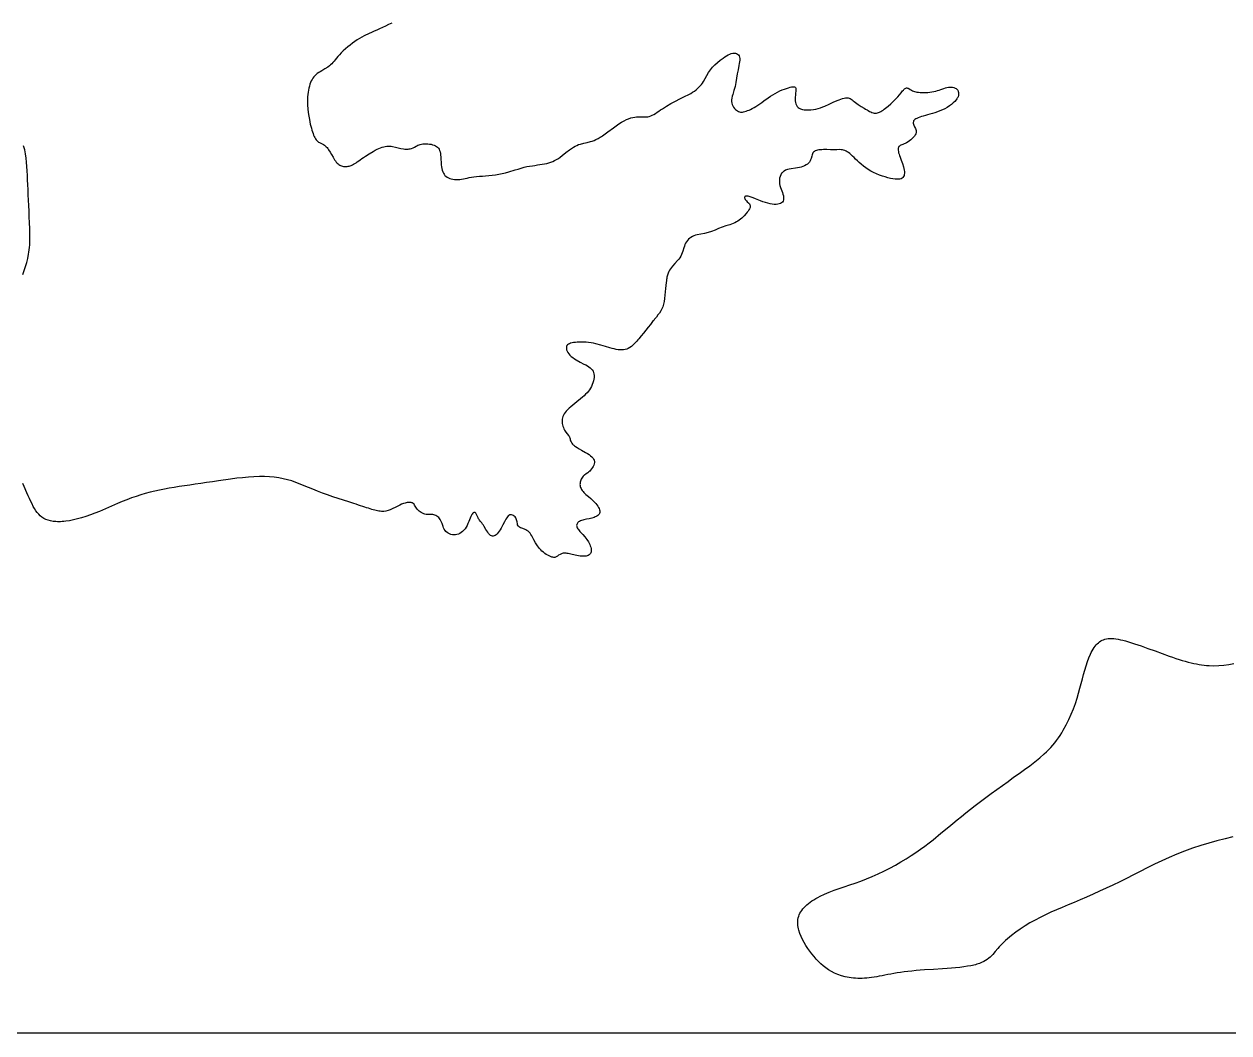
# Model space of a CAD drawing. Header units: millimetres. Extents: x -4884 to 7862, y -955 to 9716.
# Drawn here: x -1697 to 1489, y -955 to 1713 of the extents above; entities that cross this region are included whole.
import ezdxf

# ---------------------------------------------------------------- set-up
doc = ezdxf.new("R2010")
doc.units = ezdxf.units.MM
doc.layers.add('164', color=7, linetype='Continuous')

msp = doc.modelspace()

# ---------------------------------------------------------------- linework, layer by layer
at = {"layer": '164', "elevation": 164}
for points in [[(-724.7, 1715.4), (-733.1, 1711.5), (-741.3, 1707.7), (-749.2, 1703.9), (-756.9, 1700.4), (-764.3, 1697), (-771.4, 1693.8), (-778.2, 1690.7), (-784.7, 1687.8), (-797.3, 1681.8), (-803.4, 1678.7), (-809.6, 1675.2), (-815.8, 1671.4), (-822.1, 1667.2), (-828.6, 1662.6), (-835, 1657.6), (-841.2, 1652.5), (-847.3, 1647.2), (-853, 1642), (-858.3, 1636.8), (-863.1, 1631.9), (-867.3, 1627.2), (-871, 1622.9), (-874.3, 1618.8), (-877.3, 1615), (-880.3, 1611.4), (-883.2, 1608.1), (-886.3, 1605), (-889.7, 1602.1), (-893.4, 1599.3), (-901.5, 1594.3), (-909.9, 1589.4), (-914, 1587), (-917.9, 1584.5), (-921.5, 1582), (-924.8, 1579.3), (-927.8, 1576.4), (-930.6, 1573.4), (-933.1, 1570.1), (-935.4, 1566.5), (-937.5, 1562.7), (-939.4, 1558.5), (-941.1, 1553.9), (-942.6, 1549), (-943.9, 1543.8), (-945.1, 1538.3), (-946, 1532.6), (-946.7, 1526.5), (-947.1, 1520.3), (-947.4, 1513.9), (-947.4, 1507.3), (-947.2, 1500.6), (-946.2, 1487.1), (-944.6, 1473.7), (-942.5, 1460.8), (-941.3, 1454.6), (-940.1, 1448.7), (-938.7, 1443), (-937.3, 1437.6), (-935.8, 1432.5), (-934.3, 1427.7), (-932.8, 1423.4), (-931.3, 1419.4), (-929.7, 1415.8), (-928.1, 1412.6), (-926.3, 1409.7), (-924.5, 1407.1), (-922.6, 1404.8), (-920.5, 1402.8), (-918.2, 1401.1), (-915.8, 1399.5), (-910.6, 1396.8), (-905.4, 1394.1), (-902.9, 1392.5), (-900.4, 1390.7), (-898.1, 1388.6), (-895.9, 1386.2), (-893.8, 1383.6), (-891.8, 1380.7), (-887.9, 1374.5), (-884, 1367.7), (-879.9, 1360.8), (-875.7, 1354.1), (-873.5, 1351), (-871.3, 1348.1), (-869.1, 1345.5), (-866.8, 1343.3), (-864.5, 1341.5), (-862.2, 1340), (-859.9, 1338.8), (-857.5, 1337.8), (-855.1, 1337.1), (-852.6, 1336.6), (-847.7, 1336.2), (-842.5, 1336.4), (-839.9, 1336.8), (-837.2, 1337.4), (-834.4, 1338.3), (-831.6, 1339.4), (-828.7, 1340.7), (-825.7, 1342.4), (-822.5, 1344.3), (-819.2, 1346.4), (-815.7, 1348.8), (-811.9, 1351.4), (-807.9, 1354.2), (-803.7, 1357.2), (-799.1, 1360.3), (-794.2, 1363.6), (-784, 1370.1), (-773.5, 1376.4), (-768.4, 1379.2), (-763.5, 1381.8), (-758.8, 1384), (-754.2, 1385.9), (-749.9, 1387.5), (-745.7, 1388.7), (-741.7, 1389.6), (-737.7, 1390.1), (-733.8, 1390.3), (-730, 1390.3), (-726.2, 1389.9), (-722.4, 1389.2), (-714.9, 1387.5), (-707.5, 1385.6), (-700.3, 1384), (-693.3, 1382.9), (-690, 1382.6), (-686.8, 1382.5), (-683.7, 1382.4), (-680.9, 1382.5), (-678.4, 1382.8), (-676.1, 1383.2), (-672, 1384.3), (-668.3, 1385.8), (-664.5, 1387.8), (-660.2, 1390.2), (-657.9, 1391.4), (-655.3, 1392.5), (-652.4, 1393.7), (-649.3, 1394.6), (-645.9, 1395.4), (-642.2, 1396), (-638.2, 1396.4), (-633.9, 1396.5), (-629.5, 1396.3), (-625.1, 1395.8), (-620.7, 1395), (-616.6, 1394), (-612.7, 1392.7), (-609.2, 1391.2), (-606.2, 1389.3), (-603.6, 1387.1), (-601.4, 1384.6), (-599.6, 1381.8), (-598.1, 1378.5), (-596.9, 1374.9), (-596, 1370.9), (-595.4, 1366.4), (-594.9, 1361.6), (-594.6, 1356.5), (-594, 1346), (-593.6, 1340.7), (-593.1, 1335.7), (-592.3, 1331), (-591.2, 1326.6), (-589.9, 1322.6), (-588.2, 1319), (-586.2, 1315.8), (-583.9, 1312.9), (-581.2, 1310.4), (-578.3, 1308.2), (-574.9, 1306.4), (-571.2, 1304.8), (-567.3, 1303.6), (-563, 1302.7), (-558.6, 1302.2), (-554.1, 1301.9), (-549.4, 1301.9), (-544.7, 1302.2), (-539.9, 1302.7), (-535.1, 1303.6), (-530.1, 1304.5), (-525, 1305.6), (-519.5, 1306.8), (-513.6, 1307.9), (-507.3, 1308.9), (-500.4, 1309.9), (-492.9, 1310.6), (-485, 1311.2), (-476.6, 1311.9), (-467.9, 1312.6), (-459, 1313.4), (-450, 1314.4), (-441, 1315.8), (-432.2, 1317.5), (-423.5, 1319.6), (-414.9, 1322), (-398.4, 1327.2), (-390.3, 1329.7), (-382.5, 1332.1), (-374.8, 1334.2), (-367.3, 1335.9), (-360, 1337.3), (-352.8, 1338.4), (-345.9, 1339.4), (-339.2, 1340.3), (-332.8, 1341.2), (-326.6, 1342.1), (-320.6, 1343.2), (-314.9, 1344.5), (-309.5, 1346), (-304.2, 1347.7), (-299, 1349.8), (-293.9, 1352.2), (-289, 1354.9), (-284, 1357.9), (-279, 1361.3), (-274, 1365), (-264, 1373), (-254.1, 1380.7), (-249.2, 1384.3), (-244.4, 1387.4), (-239.6, 1390.1), (-234.9, 1392.3), (-230.3, 1394.1), (-225.7, 1395.6), (-216.7, 1398), (-207.8, 1400), (-198.9, 1402.1), (-194.3, 1403.5), (-189.5, 1405.3), (-184.5, 1407.5), (-179, 1410.2), (-176.2, 1411.8), (-173.2, 1413.6), (-170.1, 1415.6), (-166.9, 1417.7), (-160.1, 1422.5), (-153.1, 1427.7), (-138.4, 1438.7), (-131.1, 1444.1), (-123.9, 1449.1), (-116.9, 1453.5), (-113.6, 1455.5), (-110.3, 1457.2), (-104, 1460.3), (-98.1, 1462.7), (-92.4, 1464.6), (-87, 1465.9), (-81.9, 1466.8), (-77.1, 1467.4), (-72.4, 1467.7), (-67.9, 1467.7), (-59.5, 1467.5), (-51.4, 1467.6), (-47.5, 1468.1), (-43.6, 1468.9), (-39.6, 1470.2), (-35.6, 1472), (-31.5, 1474.2), (-27.3, 1476.7), (-22.9, 1479.6), (-18.4, 1482.6), (-13.6, 1485.8), (-8.6, 1489.1), (-3.4, 1492.5), (2.1, 1495.9), (13.6, 1502.6), (25.5, 1509.1), (37.5, 1515.3), (49.5, 1521.2), (60.8, 1526.9), (66.1, 1529.8), (71.2, 1532.7), (75.9, 1535.8), (80.2, 1539), (84.2, 1542.4), (87.8, 1545.8), (91.1, 1549.4), (94.2, 1553.1), (97, 1556.9), (99.6, 1560.8), (104.4, 1568.7), (108.9, 1576.7), (113.4, 1584.5), (118.2, 1592), (120.8, 1595.4), (123.6, 1598.8), (126.5, 1602), (129.7, 1605.1), (136.5, 1611.1), (144, 1617.1), (152.2, 1623.2), (156.5, 1626.1), (160.7, 1628.8), (165, 1631.2), (169.1, 1633.2), (173.2, 1634.8), (177.1, 1635.7), (180.7, 1636.1), (184.1, 1635.8), (187.1, 1634.9), (189.8, 1633.4), (192, 1631.4), (193.8, 1628.8), (195, 1625.7), (195.6, 1622), (195.7, 1617.9), (195.3, 1613.4), (194.6, 1608.5), (193.7, 1603.3), (191.4, 1592.4), (189.3, 1581.1), (185.6, 1558.6), (183.4, 1547.6), (180.4, 1536.9), (177.3, 1526.8), (175.9, 1521.9), (174.8, 1517.2), (174.2, 1512.7), (174.1, 1508.3), (174.6, 1504.1), (175.7, 1500.2), (177.3, 1496.5), (179.4, 1493.1), (181.7, 1490), (184.3, 1487.3), (186.9, 1485), (189.6, 1483.1), (192.2, 1481.8), (194.8, 1480.8), (197.4, 1480.3), (200.1, 1480.1), (202.9, 1480.3), (205.9, 1480.8), (209.1, 1481.6), (212.6, 1482.7), (216.3, 1484), (220.3, 1485.6), (224.5, 1487.5), (228.9, 1489.7), (233.6, 1492.3), (238.4, 1495.1), (243.5, 1498.3), (248.7, 1501.9), (254, 1505.8), (259.5, 1509.8), (271, 1518.2), (276.9, 1522.2), (283, 1526.1), (289.2, 1529.8), (295.4, 1533.1), (301.7, 1536), (307.8, 1538.7), (313.7, 1540.9), (319.2, 1542.9), (324.3, 1544.5), (328.9, 1545.8), (332.8, 1546.7), (336, 1547.2), (338.5, 1547.4), (340.6, 1547.1), (342, 1546.4), (343.1, 1545.2), (343.7, 1543.4), (344, 1541.1), (344, 1538.1), (343.7, 1534.7), (343.4, 1530.9), (343, 1526.8), (342.4, 1518.1), (342.3, 1513.8), (342.5, 1509.6), (343.1, 1505.6), (344.1, 1501.8), (345.6, 1498.4), (347.5, 1495.3), (350, 1492.6), (353.1, 1490.3), (354.9, 1489.3), (356.8, 1488.4), (359, 1487.7), (361.3, 1487.1), (366.3, 1486.2), (371.9, 1485.8), (377.9, 1485.8), (384.1, 1486.2), (390.5, 1487.1), (396.9, 1488.3), (403.2, 1489.8), (409.4, 1491.7), (415.4, 1493.8), (421.2, 1496.2), (432.4, 1501.2), (443.1, 1506.3), (453.4, 1511), (458.3, 1513), (463.1, 1514.8), (467.6, 1516.3), (471.9, 1517.4), (475.8, 1518.1), (479.4, 1518.3), (482.6, 1518), (485.5, 1517.2), (488.2, 1515.9), (490.8, 1514.3), (493.3, 1512.4), (495.9, 1510.2), (498.7, 1507.8), (501.8, 1505.4), (505.1, 1502.9), (508.8, 1500.3), (516.6, 1495.3), (524.6, 1490.4), (528.5, 1488.1), (532.3, 1486), (535.8, 1484), (539.2, 1482.2), (542.4, 1480.7), (545.5, 1479.4), (548.5, 1478.4), (551.4, 1477.7), (554.3, 1477.4), (557.1, 1477.5), (559.9, 1478), (562.8, 1478.9), (565.6, 1480), (568.6, 1481.6), (571.6, 1483.4), (574.7, 1485.5), (577.9, 1487.8), (581.3, 1490.4), (588.3, 1496.2), (595.3, 1502.4), (602, 1508.7), (608.1, 1514.8), (613.6, 1520.6), (618.4, 1526.1), (622.7, 1531.3), (626.6, 1536), (628.4, 1538.1), (630.1, 1540), (631.7, 1541.6), (633.3, 1542.8), (634.8, 1543.7), (636.4, 1544.2), (637.9, 1544.2), (639.4, 1543.9), (641, 1543.2), (642.7, 1542.3), (646.2, 1540.1), (650.3, 1537.8), (652.6, 1536.7), (655.2, 1535.6), (658, 1534.7), (661.1, 1533.8), (664.5, 1533.1), (668.4, 1532.5), (672.6, 1532.1), (677.2, 1531.9), (682.2, 1531.8), (687.4, 1532), (692.8, 1532.3), (698.3, 1532.9), (703.7, 1533.6), (708.9, 1534.6), (714, 1535.7), (718.7, 1537.1), (723.3, 1538.6), (727.6, 1540.1), (735.9, 1543), (739.9, 1544.2), (743.8, 1545.2), (747.7, 1545.9), (751.5, 1546.2), (755.2, 1546.2), (758.8, 1545.9), (762.1, 1545.1), (765.1, 1543.9), (767.8, 1542.4), (770.2, 1540.4), (772.1, 1537.9), (773.5, 1535.1), (774.3, 1531.9), (774.6, 1528.5), (774.1, 1524.8), (773, 1520.9), (772.1, 1518.9), (771.1, 1516.9), (769.8, 1514.9), (768.3, 1512.8), (764.7, 1508.6), (760.5, 1504.5), (755.6, 1500.4), (750.2, 1496.5), (744.3, 1492.7), (738.1, 1489.2), (731.7, 1486), (725.1, 1483.2), (718.4, 1480.7), (711.7, 1478.4), (705.1, 1476.4), (698.7, 1474.6), (692.5, 1472.9), (686.7, 1471.3), (681.2, 1469.8), (676.2, 1468.3), (671.7, 1466.8), (667.7, 1465.2), (664.1, 1463.7), (661.2, 1462), (658.8, 1460.3), (656.9, 1458.5), (655.6, 1456.7), (654.9, 1454.7), (654.6, 1452.6), (654.8, 1450.5), (655.3, 1448.3), (656.1, 1446), (658.1, 1441.4), (660.4, 1436.5), (661.3, 1434), (662, 1431.4), (662.3, 1428.8), (662.1, 1426), (661.4, 1423), (659.9, 1419.9), (657.8, 1416.7), (655.1, 1413.5), (651.9, 1410.2), (648.4, 1407.1), (644.7, 1404.2), (640.9, 1401.5), (637.2, 1399.2), (633.6, 1397.4), (630.3, 1395.9), (627.2, 1394.7), (624.4, 1393.6), (621.9, 1392.6), (619.8, 1391.5), (618, 1390.3), (616.6, 1388.8), (615.6, 1386.9), (615, 1384.7), (614.7, 1382.2), (614.8, 1379.4), (615.3, 1376.2), (616, 1372.9), (617, 1369.3), (618.2, 1365.4), (619.6, 1361.4), (622.9, 1352.9), (626.1, 1344.2), (628.9, 1335.4), (629.9, 1331.1), (630.7, 1326.9), (631.1, 1322.8), (631.2, 1319), (630.9, 1315.5), (630.2, 1312.4), (629, 1309.6), (627.4, 1307.2), (625.3, 1305.4), (622.7, 1304), (619.5, 1303.1), (615.8, 1302.6), (611.5, 1302.5), (606.5, 1302.9), (600.9, 1303.7), (594.7, 1305), (587.8, 1306.6), (580.5, 1308.6), (572.9, 1310.9), (565.2, 1313.7), (557.4, 1316.8), (549.8, 1320.3), (542.4, 1324.2), (535.5, 1328.4), (529, 1332.9), (522.9, 1337.5), (517.2, 1342.3), (511.9, 1347), (507, 1351.6), (502.3, 1356), (498, 1360.1), (494, 1363.9), (490.3, 1367.3), (486.7, 1370.4), (483.3, 1373), (480.1, 1375.3), (476.8, 1377.2), (473.6, 1378.6), (470.4, 1379.7), (467.1, 1380.4), (463.7, 1380.8), (460.3, 1381), (452.9, 1380.8), (448.9, 1380.7), (444.7, 1380.6), (435.7, 1380.7), (426.4, 1380.9), (417.2, 1380.9), (412.8, 1380.8), (408.7, 1380.5), (404.9, 1380.1), (401.5, 1379.4), (398.3, 1378.5), (395.5, 1377.4), (393.1, 1376), (391, 1374.2), (389.3, 1372.1), (387.9, 1369.7), (386.9, 1366.9), (386.1, 1363.9), (384.4, 1357.4), (383.3, 1354.1), (381.9, 1351), (380, 1347.9), (377.6, 1345.2), (374.6, 1342.6), (371.2, 1340.3), (367.3, 1338.3), (363, 1336.5), (358.4, 1334.9), (353.4, 1333.6), (348.2, 1332.6), (342.9, 1331.8), (332, 1330.3), (326.8, 1329.4), (321.8, 1328.2), (317.1, 1326.5), (313, 1324.4), (311.1, 1323.1), (309.4, 1321.6), (307.9, 1320), (306.5, 1318.3), (304.1, 1314.4), (302.3, 1310.2), (301.1, 1305.6), (300.5, 1300.8), (300.5, 1295.9), (301, 1290.9), (302, 1286), (303.4, 1281.1), (306.8, 1271.7), (308.5, 1267.2), (310, 1262.8), (311.1, 1258.7), (311.7, 1254.9), (311.8, 1251.3), (311.3, 1248), (310.2, 1245), (308.6, 1242.4), (306.4, 1240.2), (303.6, 1238.5), (300.3, 1237.2), (296.3, 1236.4), (291.9, 1236.1), (287, 1236.2), (281.6, 1236.8), (275.9, 1237.8), (269.9, 1239.3), (263.6, 1241), (257, 1243.2), (250.4, 1245.6), (237.4, 1250.7), (231.2, 1253.1), (225.6, 1255.2), (223, 1256.1), (220.6, 1256.9), (218.4, 1257.5), (216.4, 1257.9), (214.7, 1258.2), (213.2, 1258.2), (211.9, 1258.1), (210.8, 1257.8), (210, 1257.4), (209.3, 1256.8), (208.9, 1256.2), (208.6, 1255.4), (208.6, 1253.6), (209.1, 1251.5), (210.2, 1249.4), (211.6, 1247.2), (213.4, 1245.2), (215.4, 1243.3), (219.4, 1239.4), (221.1, 1237.4), (222.5, 1235.3), (223.3, 1233), (223.5, 1230.5), (223, 1227.7), (221.8, 1224.8), (220.2, 1221.7), (218.1, 1218.5), (215.7, 1215.3), (213, 1212.1), (207.3, 1205.8), (201.2, 1199.9), (198, 1197.2), (194.6, 1194.5), (191, 1192.1), (187.1, 1189.8), (183, 1187.7), (178.6, 1185.7), (173.9, 1183.9), (169.1, 1182.2), (159.1, 1179), (149.1, 1175.7), (139.5, 1172.1), (130.3, 1168.3), (121.2, 1164.8), (111.9, 1161.8), (102.3, 1159.5), (92.5, 1157.6), (83.1, 1155.5), (78.6, 1154.3), (74.4, 1152.7), (70.4, 1150.9), (66.7, 1148.8), (63.3, 1146.5), (60.2, 1143.8), (57.4, 1140.8), (54.9, 1137.5), (52.7, 1133.9), (50.9, 1130.1), (49.3, 1125.9), (47.9, 1121.6), (45.2, 1112.7), (43.7, 1108.2), (41.9, 1103.7), (39.8, 1099.4), (37.2, 1095.2), (34.3, 1091.3), (31.1, 1087.4), (24.3, 1080.1), (17.7, 1073), (14.8, 1069.5), (12.2, 1066), (9.9, 1062.3), (7.9, 1058.3), (6.1, 1053.9), (4.6, 1049), (3.3, 1043.4), (2.8, 1040.4), (2.2, 1037.1), (1.7, 1033.6), (1.3, 1029.9), (0.5, 1022), (-0.3, 1013.6), (-1.1, 1004.9), (-2, 996.2), (-3.1, 987.6), (-4.4, 979.5), (-5.2, 975.7), (-6.1, 972.1), (-7.1, 968.7), (-8.1, 965.5), (-10.6, 959.6), (-13.4, 954.2), (-16.7, 948.9), (-20.5, 943.7), (-24.7, 938.3), (-29.4, 932.4), (-31.9, 929.3), (-34.6, 926), (-40.3, 918.8), (-46.3, 911.3), (-58.8, 895.7), (-65, 888.1), (-71, 881), (-73.8, 877.7), (-76.6, 874.6), (-79.2, 871.7), (-81.8, 869), (-84.2, 866.6), (-86.5, 864.3), (-88.8, 862.3), (-90.9, 860.5), (-95.1, 857.4), (-99.2, 855), (-103.2, 853.2), (-107.3, 852.1), (-111.6, 851.4), (-116.1, 851.2), (-120.9, 851.4), (-125.8, 851.9), (-131, 852.8), (-136.4, 853.9), (-142, 855.3), (-147.7, 856.9), (-159.6, 860.3), (-171.9, 864), (-184.6, 867.3), (-191, 868.7), (-197.5, 869.9), (-203.9, 870.8), (-210.3, 871.4), (-216.5, 871.8), (-222.6, 871.9), (-228.4, 871.8), (-233.9, 871.6), (-239, 871.1), (-243.7, 870.5), (-247.9, 869.8), (-251.6, 868.9), (-254.8, 867.8), (-257.5, 866.4), (-259.6, 864.8), (-261.2, 862.9), (-262.3, 860.6), (-262.8, 858), (-262.7, 855), (-262.1, 851.7), (-260.9, 848.3), (-259.1, 844.7), (-256.7, 841.2), (-253.7, 837.6), (-250.2, 834.1), (-246.1, 830.8), (-241.5, 827.7), (-236.6, 824.7), (-226.3, 819.1), (-216.2, 813.9), (-211.5, 811.4), (-207.2, 808.9), (-203.3, 806.4), (-199.9, 803.9), (-196.9, 801.1), (-194.4, 798.2), (-192.3, 795), (-190.8, 791.5), (-189.9, 787.6), (-189.5, 783.3), (-189.5, 778.7), (-190.1, 774), (-191, 769.2), (-192.4, 764.3), (-194.2, 759.5), (-196.3, 754.8), (-198.8, 750.4), (-201.6, 746.1), (-204.7, 742), (-208.1, 737.9), (-211.9, 734), (-216, 730), (-220.4, 726), (-225.2, 721.9), (-235.5, 713.6), (-245.9, 705.3), (-250.9, 701.1), (-255.5, 697.1), (-259.7, 693.2), (-263.3, 689.4), (-266.3, 685.7), (-268.7, 682.1), (-270.7, 678.6), (-272.2, 675.1), (-273.2, 671.6), (-273.8, 668), (-274, 664.4), (-273.9, 660.6), (-273.5, 656.9), (-272.8, 653.1), (-271.8, 649.5), (-270.6, 645.9), (-269.2, 642.5), (-267.6, 639.4), (-265.9, 636.5), (-264.1, 633.9), (-260.5, 629.3), (-257.2, 625.1), (-255.8, 623), (-254.7, 620.9), (-253.9, 618.5), (-253.2, 616.1), (-252.5, 613.5), (-251.6, 610.8), (-250.4, 608), (-248.6, 605.1), (-246.2, 602.2), (-244.7, 600.7), (-243, 599.1), (-241, 597.6), (-238.9, 596), (-234.1, 592.9), (-228.8, 589.8), (-223.2, 586.6), (-212.1, 580.4), (-207, 577.4), (-202.5, 574.4), (-198.6, 571.4), (-195.4, 568.5), (-192.8, 565.6), (-190.8, 562.7), (-189.5, 559.7), (-188.8, 556.6), (-188.8, 553.4), (-189.4, 550.1), (-190.5, 546.7), (-192.1, 543.2), (-194.1, 539.9), (-196.3, 536.7), (-198.7, 533.7), (-201.2, 531), (-203.7, 528.6), (-206.1, 526.6), (-210.7, 523.3), (-215, 520.4), (-217, 518.8), (-218.8, 517), (-220.5, 514.9), (-222.1, 512.5), (-223.5, 509.9), (-224.6, 507.2), (-225.6, 504.3), (-226.3, 501.3), (-226.7, 498.4), (-226.8, 495.4), (-226.6, 492.6), (-226.1, 489.8), (-225.3, 487.1), (-224.1, 484.4), (-222.7, 481.8), (-220.9, 479.2), (-218.8, 476.6), (-216.5, 474.1), (-213.8, 471.5), (-211, 469), (-204.7, 463.7), (-198.1, 458), (-191.4, 451.7), (-185.2, 445), (-182.4, 441.5), (-179.9, 438.1), (-177.8, 434.8), (-176.1, 431.6), (-174.9, 428.6), (-174.3, 425.8), (-174.1, 423.3), (-174.5, 420.9), (-175.3, 418.8), (-176.5, 416.8), (-178, 415), (-179.8, 413.4), (-181.9, 412), (-184.3, 410.7), (-186.8, 409.5), (-189.6, 408.4), (-195.7, 406.5), (-202.3, 404.9), (-209.3, 403.5), (-216.3, 402), (-219.6, 401.2), (-222.7, 400.2), (-225.6, 399.1), (-228.1, 397.9), (-230.3, 396.4), (-232.2, 394.8), (-233.6, 393.1), (-234.7, 391.2), (-235.3, 389.2), (-235.6, 387.2), (-235.5, 385.1), (-234.9, 382.9), (-233.9, 380.7), (-232.6, 378.5), (-230.9, 376.2), (-229, 373.8), (-226.8, 371.3), (-224.5, 368.6), (-219.4, 363), (-214.1, 356.8), (-209, 350.2), (-204.5, 343.4), (-202.5, 339.9), (-200.9, 336.4), (-199.5, 332.9), (-198.4, 329.5), (-197.6, 326.2), (-197.2, 323), (-197.2, 320.1), (-197.5, 317.3), (-198.2, 314.9), (-199.4, 312.7), (-200.9, 310.8), (-202.8, 309.2), (-205.1, 307.9), (-207.7, 306.9), (-210.8, 306.2), (-214.2, 305.8), (-218, 305.7), (-222, 305.8), (-226.2, 306.2), (-230.6, 306.8), (-239.3, 308.3), (-243.5, 309.2), (-247.4, 310.1), (-251.1, 311), (-254.6, 311.8), (-257.8, 312.6), (-260.8, 313.2), (-263.7, 313.6), (-266.4, 313.8), (-268.9, 313.8), (-271.3, 313.6), (-273.5, 313.1), (-275.6, 312.3), (-279.6, 310.4), (-283.2, 308.1), (-286.4, 305.8), (-289.7, 303.8), (-291.5, 303.1), (-293.5, 302.7), (-295.8, 302.5), (-298.4, 302.8), (-301.3, 303.5), (-304.7, 304.7), (-308.3, 306.3), (-312.1, 308.2), (-315.9, 310.5), (-319.8, 313.1), (-323.6, 316), (-327.3, 319.1), (-330.6, 322.4), (-333.8, 325.9), (-336.7, 329.5), (-339.4, 333.2), (-344.2, 340.9), (-348.5, 348.7), (-352.4, 356.3), (-354.3, 359.9), (-356.4, 363.3), (-358.6, 366.5), (-361.1, 369.4), (-363.8, 371.9), (-367, 373.9), (-370.4, 375.6), (-373.9, 377.1), (-380.9, 379.6), (-384.1, 380.8), (-386.8, 382.3), (-389, 384), (-390.6, 386.1), (-391.7, 388.4), (-392.3, 391), (-393.2, 396.6), (-393.6, 399.4), (-394.3, 402.3), (-395.3, 405), (-396.8, 407.5), (-398.6, 409.8), (-400.7, 411.8), (-402.9, 413.4), (-405.3, 414.6), (-407.7, 415.3), (-410.1, 415.4), (-412.4, 414.9), (-414.6, 413.8), (-416.7, 412.1), (-418.7, 409.9), (-420.7, 407.2), (-422.7, 404.1), (-424.7, 400.6), (-426.8, 396.7), (-431.1, 388.3), (-435.7, 379.7), (-438.1, 375.5), (-440.5, 371.6), (-443, 368.1), (-445.6, 365.1), (-448.2, 362.6), (-450.8, 360.7), (-453.4, 359.3), (-456, 358.7), (-458.6, 358.7), (-461.1, 359.4), (-463.7, 360.8), (-466.1, 363), (-468.5, 365.9), (-470.9, 369.2), (-475.5, 376.6), (-480, 384.3), (-482.2, 387.7), (-484.4, 390.8), (-486.5, 393.6), (-488.5, 396.2), (-490.5, 398.5), (-492.2, 400.7), (-493.8, 402.8), (-495.2, 404.8), (-496.4, 406.8), (-497.4, 408.9), (-498.8, 412.8), (-500.2, 416.4), (-501, 417.9), (-501.9, 419.2), (-503, 420.3), (-504.3, 421), (-505.7, 421.3), (-507.3, 421.2), (-508.9, 420.5), (-510.6, 419.2), (-512.3, 417.1), (-513.1, 415.8), (-514, 414.3), (-515.7, 410.8), (-517.4, 406.6), (-519.2, 402), (-521.1, 397.2), (-523.2, 392.2), (-525.4, 387.3), (-528, 382.7), (-530.8, 378.4), (-533.9, 374.6), (-537.3, 371.3), (-540.8, 368.5), (-544.6, 366.2), (-548.4, 364.4), (-552.4, 363.1), (-556.4, 362.3), (-560.4, 362.1), (-564.3, 362.5), (-568.2, 363.3), (-571.8, 364.6), (-575.3, 366.3), (-578.5, 368.5), (-581.3, 371.1), (-583.7, 374), (-585.7, 377.3), (-587.4, 380.9), (-588.8, 384.6), (-591.5, 392.1), (-592.9, 395.7), (-594.4, 399.2), (-596.2, 402.4), (-598.2, 405.2), (-600.4, 407.8), (-602.8, 410), (-605.3, 411.9), (-608, 413.5), (-610.7, 414.7), (-613.5, 415.5), (-616.2, 415.9), (-619, 416.1), (-624.8, 416), (-630.7, 416.1), (-633.8, 416.4), (-637, 417), (-640.2, 418), (-643.4, 419.3), (-646.5, 421), (-649.6, 422.8), (-652.4, 425), (-655, 427.3), (-657.3, 429.9), (-659.3, 432.6), (-662.6, 438.1), (-664.1, 440.7), (-665.8, 443.1), (-667.7, 445.1), (-670.1, 446.7), (-671.4, 447.3), (-672.9, 447.8), (-676.2, 448.2), (-680.1, 448.1), (-684.3, 447.5), (-688.9, 446.4), (-693.7, 444.9), (-698.6, 443), (-703.7, 440.8), (-713.7, 435.8), (-723.8, 430.6), (-729.1, 428.3), (-734.4, 426.4), (-740, 425), (-745.9, 424.3), (-748.9, 424.2), (-752, 424.3), (-755.2, 424.6), (-758.6, 425.1), (-762, 425.7), (-765.7, 426.5), (-769.4, 427.5), (-773.4, 428.5), (-777.5, 429.7), (-781.8, 431.1), (-786.4, 432.5), (-791.1, 434.1), (-796.2, 435.7), (-801.4, 437.4), (-807, 439.3), (-812.8, 441.1), (-818.9, 443.1), (-825.3, 445.1), (-838.5, 449.3), (-852.3, 453.6), (-866.4, 458.2), (-880.6, 462.9), (-894.6, 467.7), (-908.1, 472.7), (-921, 477.6), (-933.2, 482.6), (-944.8, 487.5), (-956.1, 492.2), (-967.1, 496.7), (-978, 500.9), (-989, 504.7), (-1000.1, 507.9), (-1011.5, 510.7), (-1023.3, 512.8), (-1035.5, 514.5), (-1048.1, 515.6), (-1061.2, 516.1), (-1074.8, 516.2), (-1089, 515.7), (-1103.7, 514.8), (-1119, 513.4), (-1134.8, 511.7), (-1150.8, 509.7), (-1183, 505.1), (-1199, 502.7), (-1214.6, 500.4), (-1229.8, 498.1), (-1244.6, 496), (-1259, 494), (-1273, 492), (-1286.6, 489.9), (-1300, 487.8), (-1313.2, 485.6), (-1326.1, 483.3), (-1338.9, 480.7), (-1351.5, 477.9), (-1364, 474.9), (-1376.4, 471.6), (-1388.7, 468), (-1400.9, 464), (-1413.1, 459.8), (-1425.3, 455.1), (-1437.5, 450.2), (-1449.7, 445), (-1473.9, 434.3), (-1498, 424), (-1509.9, 419.2), (-1521.7, 414.8), (-1533.4, 410.8), (-1544.8, 407.3), (-1555.9, 404.2), (-1566.7, 401.6), (-1577, 399.6), (-1586.9, 398.1), (-1591.6, 397.6), (-1596.1, 397.2), (-1600.5, 396.9), (-1604.7, 396.8), (-1608.8, 396.9), (-1612.8, 397.1), (-1620.2, 397.8), (-1627.1, 399.1), (-1633.5, 400.9), (-1639.4, 403.2), (-1644.7, 405.9), (-1649.7, 409), (-1654.2, 412.6), (-1658.3, 416.7), (-1662.2, 421.2), (-1665.9, 426.1), (-1669.3, 431.6), (-1672.7, 437.5), (-1675.9, 443.9), (-1679.2, 450.8), (-1682.5, 458.1), (-1685.9, 465.8), (-1689.4, 473.7), (-1696.8, 489.8), (-1700.8, 497.9)], [(-1700.5, 1050.4), (-1696.7, 1061.1), (-1693.2, 1071.6), (-1690.1, 1082.2), (-1687.4, 1093), (-1685.2, 1104.3), (-1684.3, 1110.1), (-1683.5, 1116.2), (-1682.8, 1122.5), (-1682.3, 1129), (-1682, 1135.7), (-1681.8, 1142.7), (-1681.7, 1157.1), (-1681.9, 1172.1), (-1682.5, 1187.4), (-1683.2, 1202.8), (-1684, 1218.1), (-1684.8, 1233.1), (-1685.5, 1247.7), (-1686.1, 1261.6), (-1686.7, 1275.1), (-1687.2, 1288.1), (-1687.7, 1300.7), (-1688.3, 1312.9), (-1688.9, 1324.8), (-1689.7, 1336.3), (-1690.6, 1347.7), (-1691.9, 1358.7), (-1693.5, 1369.6), (-1695.5, 1380.4), (-1698.2, 1391)], [(1500.2, -436.3), (1479.2, -441.5), (1457.9, -447.1), (1436.4, -453.2), (1414.8, -459.7), (1393.4, -466.6), (1372.3, -474.1), (1351.6, -482.1), (1331.4, -490.6), (1311.8, -499.6), (1292.6, -508.8), (1273.7, -518.2), (1255.2, -527.7), (1236.9, -537.1), (1218.8, -546.4), (1200.7, -555.4), (1182.8, -564), (1165, -572.4), (1147.5, -580.4), (1130.1, -588.2), (1113.1, -595.7), (1096.4, -602.9), (1080, -609.8), (1064.1, -616.5), (1048.6, -623.1), (1033.5, -629.5), (1018.8, -636), (1004.5, -642.6), (990.5, -649.4), (976.8, -656.5), (963.4, -664.1), (950.4, -672), (937.8, -680.3), (925.7, -688.9), (914.4, -697.5), (909, -701.9), (903.8, -706.3), (898.9, -710.6), (894.2, -715), (889.7, -719.2), (885.6, -723.5), (881.7, -727.6), (878.1, -731.7), (871.4, -739.7), (865, -747.2), (861.6, -750.7), (858.1, -754.2), (854.4, -757.5), (850.3, -760.6), (845.9, -763.6), (841, -766.3), (835.5, -768.9), (829.4, -771.3), (822.7, -773.5), (819, -774.6), (815.1, -775.5), (811.1, -776.4), (806.8, -777.3), (797.7, -778.8), (788, -780.2), (777.6, -781.5), (766.8, -782.5), (755.6, -783.5), (744.1, -784.4), (732.3, -785.2), (708.5, -786.8), (684.8, -788.4), (673.3, -789.2), (662, -790.2), (651.1, -791.2), (640.7, -792.3), (630.7, -793.6), (621.2, -794.9), (612.1, -796.4), (603.4, -797.8), (595.1, -799.3), (587.1, -800.8), (579.4, -802.2), (572, -803.6), (564.8, -805), (557.9, -806.2), (551.2, -807.4), (544.6, -808.4), (538.3, -809.2), (532, -809.9), (525.8, -810.4), (519.7, -810.7), (513.7, -810.8), (507.8, -810.7), (502, -810.4), (496.3, -809.9), (490.7, -809.2), (485.3, -808.4), (474.7, -806.3), (464.7, -803.6), (455.2, -800.4), (446.3, -796.7), (438.1, -792.6), (430.5, -788), (423.3, -783.1), (416.6, -777.7), (410.2, -772.1), (404.1, -766), (398.1, -759.7), (392.3, -753), (386.6, -746.1), (381, -738.9), (375.7, -731.5), (370.6, -723.9), (365.9, -716.1), (361.7, -708.1), (357.8, -700.1), (354.6, -691.8), (352, -683.6), (350.9, -679.4), (350.1, -675.2), (349.5, -671.1), (349.2, -666.9), (349.1, -662.8), (349.3, -658.7), (349.8, -654.6), (350.6, -650.6), (351.7, -646.5), (353.2, -642.5), (355, -638.6), (357.2, -634.7), (359.7, -630.9), (362.6, -627.1), (365.9, -623.4), (369.5, -619.8), (373.4, -616.2), (377.6, -612.7), (382.1, -609.3), (386.8, -606), (391.8, -602.7), (397, -599.5), (402.4, -596.5), (408, -593.5), (419.8, -587.8), (432.2, -582.6), (445.1, -577.7), (458.5, -573), (472.3, -568.4), (486.5, -563.7), (501, -558.8), (515.9, -553.6), (531, -547.8), (546.3, -541.5), (561.8, -534.5), (577.2, -527.1), (592.4, -519.3), (607.4, -511.2), (621.9, -502.9), (635.9, -494.4), (649.2, -486), (661.8, -477.6), (673.8, -469.1), (685.2, -460.7), (696.3, -452.3), (707, -443.9), (727.9, -426.9), (748.8, -409.5), (759.5, -400.7), (770.5, -391.7), (781.8, -382.5), (793.5, -373.1), (805.8, -363.5), (818.6, -353.5), (832.1, -343.2), (846.2, -332.7), (860.7, -322), (875.5, -311.2), (905.4, -289.6), (920.2, -279), (934.8, -268.6), (949, -258.4), (962.9, -248.2), (976.2, -238), (989, -227.6), (1001.2, -216.8), (1007.1, -211.3), (1012.8, -205.6), (1018.3, -199.8), (1023.6, -193.8), (1028.8, -187.6), (1033.7, -181.2), (1038.4, -174.7), (1043, -168.1), (1047.3, -161.3), (1051.5, -154.4), (1059.3, -140.4), (1066.3, -126.1), (1072.7, -111.8), (1078.4, -97.6), (1083.5, -83.6), (1088, -69.9), (1092, -56.6), (1095.6, -43.6), (1099, -31), (1102.1, -18.7), (1105.3, -6.8), (1108.4, 4.8), (1111.8, 16.1), (1115.3, 26.9), (1119.2, 37.3), (1123.4, 47), (1125.6, 51.5), (1127.9, 55.9), (1130.3, 60), (1132.9, 63.9), (1135.5, 67.6), (1138.3, 71), (1141.1, 74.1), (1144.2, 76.9), (1147.3, 79.4), (1150.6, 81.6), (1154.1, 83.4), (1157.7, 85), (1161.6, 86.2), (1165.7, 87.1), (1170.1, 87.7), (1174.7, 88.1), (1179.6, 88), (1184.8, 87.7), (1190.3, 87.1), (1196.2, 86.2), (1202.5, 85), (1209.1, 83.4), (1216.1, 81.6), (1223.6, 79.5), (1231.5, 77.1), (1239.7, 74.4), (1248.3, 71.5), (1257.1, 68.4), (1266.2, 65.2), (1275.4, 61.9), (1294.1, 55.1), (1313, 48.2), (1331.5, 41.6), (1340.6, 38.5), (1349.4, 35.5), (1357.9, 32.7), (1366.2, 30.2), (1374.2, 27.8), (1381.9, 25.7), (1389.4, 23.8), (1396.6, 22.2), (1403.7, 20.7), (1410.6, 19.5), (1417.4, 18.4), (1424.1, 17.6), (1430.6, 16.9), (1437.1, 16.5), (1450, 16.1), (1462.8, 16.6), (1475.8, 17.7), (1489, 19.5), (1502.5, 21.9)], [(-4680.2, -954.9), (7862.5, -954.9)]]:
    msp.add_lwpolyline(points, dxfattribs=at)

doc.saveas('drawing.dxf')
